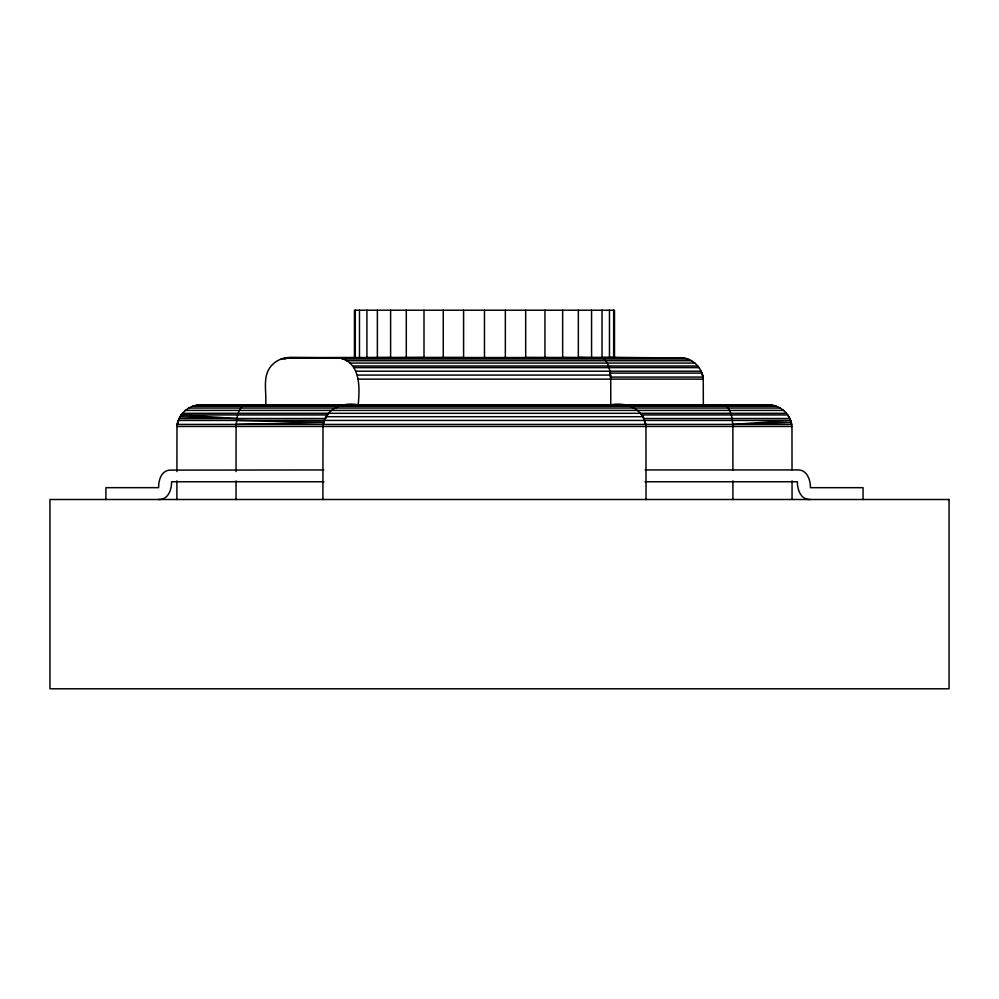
<?xml version="1.0" encoding="UTF-8"?>
<svg xmlns="http://www.w3.org/2000/svg" width="999" height="999" viewBox="0 0 999 999"><rect width="100%" height="100%" fill="white"/><g stroke="black" fill="none" stroke-linecap="round" stroke-linejoin="round"><path stroke-width="1.5" d="M176.885 499.5L176.91 480.856M176.923 471.528L176.973 426.461C177.735 416.034 186.164 406.955 196.441 405.219L772.514 405.219C782.779 406.955 791.22 416.034 791.97 426.461L792.032 469.967M236.039 499.5L236.051 480.856M236.051 471.528L236.076 426.461C236.713 419.105 237.188 409.94 243.694 405.219L265.622 404.857C266.933 392.12 261.925 376.773 271.154 365.984C275.637 360.726 282.367 357.592 289.273 357.542L614.497 357.542L614.497 310.214L354.445 310.214L354.445 357.542M322.902 499.5L322.989 426.461C324.138 409.428 342.882 401.536 358.179 404.857C359.89 387.824 360.839 361.576 338.624 357.892L289.273 357.542M791.97 426.461L176.973 426.461L177.697 422.39L181.169 414.947L236.913 418.519L180.057 416.683L177.248 424.413L791.707 424.413L788.898 416.683M323.264 424.413L324.338 420.429L328.446 413.311M236.176 424.413L323.713 422.39L327.185 414.947L181.169 414.947M158.554 499.5C168.394 500.049 171.766 489.011 171.566 481.755L323.863 481.755M354.832 357.679L285.165 357.892L683.778 357.892C694.068 359.628 702.459 368.731 703.246 379.133L703.333 404.857L725.262 405.219C731.755 409.94 732.23 419.105 732.879 426.461L732.891 469.967M243.694 405.219L358.179 404.857M646.041 499.5L645.953 426.461C644.817 409.428 626.073 401.536 610.776 404.857L610.739 379.133C610.152 371.665 609.39 362.475 602.672 357.892L338.624 357.892L390.621 357.542L390.621 310.214M323.813 469.942L169.405 470.117C160.764 471.141 158.504 480.869 158.654 487.662L105.906 487.674L105.906 499.5M281.181 358.966L285.814 358.966M342.607 358.966L687.762 358.966M346.341 360.701L691.508 360.701M349.725 363.074L694.879 363.074M352.635 365.984L697.801 365.984M353.896 367.632L699.063 367.632M355.956 371.203L701.123 371.203M357.367 375.075L610.439 375.075L610.739 379.133M358.079 379.133L703.246 379.133L702.534 375.075M196.441 405.219L772.514 405.219M192.457 406.281L776.498 406.281M188.724 408.029L780.231 408.029M185.339 410.389L783.616 410.389M182.43 413.311L786.525 413.311M326.074 416.683L642.881 416.683L645.691 424.413M179.108 418.519L325.125 418.519M789.847 418.519L643.831 418.519L641.77 414.947L787.786 414.947L791.258 422.39L732.766 424.413L790.634 420.429L178.322 420.429M645.092 469.93L797.389 469.93C807.229 469.368 810.589 480.407 810.401 487.674L863.049 487.674L863.049 499.5M645.092 481.755L797.389 481.755C797.19 489.011 800.561 500.049 810.401 499.5M613.561 357.767L683.778 357.892L609.465 357.542L609.465 310.214M578.334 310.214L578.334 357.542L683.778 357.892L602.047 357.542L602.047 310.214M614.273 357.729L683.778 357.892M610.776 404.857L725.262 405.219M578.334 357.542L602.672 357.892L525.686 357.542L525.686 310.214M602.672 357.892L562.649 357.542L562.649 310.214M236.601 420.429L323.713 422.39M640.509 413.311L642.881 416.683M609.852 371.203L610.439 375.075M792.045 480.856L792.057 499.5M732.904 480.856L732.916 499.5M613.661 310.214L613.661 357.542M591.57 310.214L591.57 357.542M544.954 310.214L544.954 357.542M505.344 310.214L505.344 357.542M484.478 310.214L484.478 357.542M463.598 310.214L463.598 357.542L338.624 357.892L424.001 357.542L424.001 310.214M443.269 310.214L443.269 357.542M406.293 310.214L406.293 357.542M377.372 310.214L377.372 357.542M366.908 310.214L366.908 357.542M359.478 310.214L359.478 357.542M355.294 310.214L355.294 357.542M701.91 373.102L610.189 373.102L610.626 377.085L702.971 377.085L701.91 373.102M949.05 499.5L49.95 499.5L49.95 688.786L949.05 688.786L949.05 499.5"/></g></svg>
